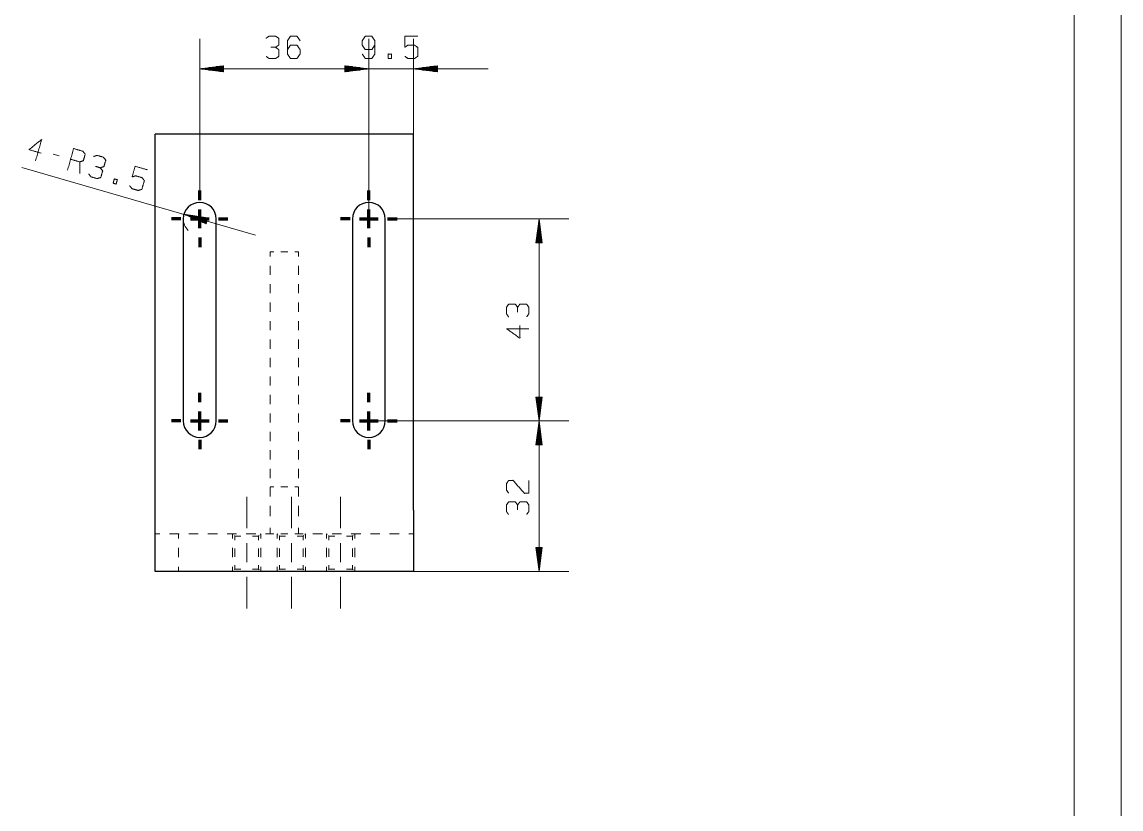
# Model space of a CAD drawing. Header units: millimetres. Extents: x 0 to 420, y 0 to 297.
# Drawn here: x 303 to 420, y 148.5 to 232.2 of the extents above; entities that cross this region are included whole.
import ezdxf

# ---------------------------------------------------------------- set-up
doc = ezdxf.new("R2010")
doc.units = ezdxf.units.MM
doc.layers.add('1', color=7, linetype='Continuous', true_color=0xffffff)

msp = doc.modelspace()

# ---------------------------------------------------------------- linework, layer by layer
at = {"layer": '1', "color": 132, "linetype": 'Continuous', "lineweight": 18}
for p, q in [((420, 0), (420, 297)), ((415, 5), (415, 292))]:
    msp.add_line(p, q, dxfattribs=at)
at = {"layer": '1', "color": 13, "linetype": 'Continuous', "lineweight": 18}
for p, q in [((321.94, 214.27), (321.94, 230.41)), ((339.94, 211.27), (339.94, 230.41)), ((339.94, 211.27), (339.94, 230.41)), ((344.69, 220.27), (344.69, 230.41)), ((324.48, 227.56), (321.94, 227.23)), ((321.94, 227.23), (324.48, 226.9)), ((339.94, 227.23), (321.94, 227.23)), ((324.48, 227.26), (322.14, 227.26)), ((324.48, 227.2), (322.14, 227.2)), ((324.48, 227.31), (322.52, 227.31)), ((324.48, 227.15), (322.52, 227.15)), ((324.48, 227.36), (322.91, 227.36)), ((324.48, 227.1), (322.91, 227.1)), ((324.48, 227.41), (323.29, 227.41)), ((324.48, 227.05), (323.29, 227.05)), ((324.48, 227.46), (323.68, 227.46)), ((324.48, 227), (323.68, 227)), ((324.48, 227.51), (324.07, 227.51)), ((324.48, 226.95), (324.07, 226.95)), ((324.48, 227.56), (324.45, 227.56)), ((324.48, 227.56), (324.45, 227.56)), ((324.48, 226.9), (324.48, 227.56)), ((332.01, 227.23), (352.63, 227.23)), ((337.4, 227.56), (337.44, 227.56)), ((337.4, 227.56), (337.44, 227.56)), ((337.4, 227.56), (337.4, 226.9)), ((339.94, 227.23), (337.4, 227.56)), ((337.4, 227.56), (337.44, 227.56)), ((337.4, 227.56), (337.44, 227.56)), ((337.4, 227.56), (337.4, 226.9)), ((339.94, 227.23), (337.4, 227.56)), ((337.4, 227.51), (337.82, 227.51)), ((337.4, 227.51), (337.82, 227.51)), ((337.4, 227.46), (338.21, 227.46)), ((337.4, 227.46), (338.21, 227.46)), ((337.4, 227.41), (338.59, 227.41)), ((337.4, 227.41), (338.59, 227.41)), ((337.4, 227.36), (338.98, 227.36)), ((337.4, 227.36), (338.98, 227.36)), ((337.4, 227.31), (339.37, 227.31)), ((337.4, 227.31), (339.37, 227.31)), ((337.4, 227.26), (339.75, 227.26)), ((337.4, 227.26), (339.75, 227.26)), ((337.4, 226.9), (339.94, 227.23)), ((337.4, 226.9), (339.94, 227.23)), ((337.4, 227.2), (339.75, 227.2)), ((337.4, 227.2), (339.75, 227.2)), ((337.4, 227.15), (339.37, 227.15)), ((337.4, 227.15), (339.37, 227.15)), ((337.4, 227.1), (338.98, 227.1)), ((337.4, 227.1), (338.98, 227.1)), ((337.4, 227.05), (338.59, 227.05)), ((337.4, 227.05), (338.59, 227.05)), ((337.4, 227), (338.21, 227)), ((337.4, 227), (338.21, 227)), ((337.4, 226.95), (337.82, 226.95)), ((337.4, 226.95), (337.82, 226.95)), ((347.23, 227.56), (344.69, 227.23)), ((344.69, 227.23), (347.23, 226.9)), ((347.23, 227.26), (344.89, 227.26)), ((347.23, 227.2), (344.89, 227.2)), ((347.23, 227.31), (345.27, 227.31)), ((347.23, 227.15), (345.27, 227.15)), ((347.23, 227.36), (345.66, 227.36)), ((347.23, 227.1), (345.66, 227.1)), ((347.23, 227.41), (346.04, 227.41)), ((347.23, 227.05), (346.04, 227.05)), ((347.23, 227.46), (346.43, 227.46)), ((347.23, 227), (346.43, 227)), ((347.23, 227.51), (346.82, 227.51)), ((347.23, 226.95), (346.82, 226.95)), ((347.23, 227.56), (347.2, 227.56)), ((347.23, 227.56), (347.2, 227.56)), ((347.23, 226.9), (347.23, 227.56)), ((324.48, 226.9), (324.45, 226.9)), ((324.48, 226.9), (324.45, 226.9)), ((337.4, 226.9), (337.44, 226.9)), ((337.4, 226.9), (337.44, 226.9)), ((337.4, 226.9), (337.44, 226.9)), ((337.4, 226.9), (337.44, 226.9)), ((347.23, 226.9), (347.2, 226.9)), ((347.23, 226.9), (347.2, 226.9)), ((327.89, 209.55), (303.02, 216.72)), ((322.8, 211.37), (320.26, 211.75)), ((320.26, 211.75), (322.61, 210.73)), ((322.7, 211.02), (320.44, 211.67)), ((322.71, 211.07), (320.46, 211.72)), ((322.68, 210.97), (320.8, 211.52)), ((322.72, 211.12), (320.84, 211.66)), ((322.67, 210.93), (321.15, 211.36)), ((322.74, 211.17), (321.22, 211.61)), ((322.65, 210.88), (321.51, 211.21)), ((322.75, 211.22), (321.61, 211.55)), ((322.64, 210.83), (321.87, 211.05)), ((322.77, 211.27), (321.99, 211.49)), ((322.63, 210.78), (322.22, 210.89)), ((322.78, 211.32), (322.38, 211.43)), ((322.61, 210.73), (322.58, 210.74)), ((322.61, 210.73), (322.58, 210.74)), ((322.61, 210.73), (322.8, 211.37)), ((322.79, 211.36), (322.76, 211.37)), ((322.79, 211.36), (322.76, 211.37)), ((342.94, 211.27), (361.24, 211.27)), ((358.06, 211.27), (357.73, 208.73)), ((357.99, 208.73), (357.99, 210.69)), ((358.04, 208.73), (358.04, 211.07)), ((358.4, 208.73), (358.06, 211.27)), ((358.06, 189.77), (358.06, 211.27)), ((358.09, 208.73), (358.09, 211.07)), ((358.14, 208.73), (358.14, 210.69)), ((357.83, 208.73), (357.83, 209.53)), ((357.88, 208.73), (357.88, 209.92)), ((357.94, 208.73), (357.94, 210.3)), ((358.19, 208.73), (358.19, 210.3)), ((358.24, 208.73), (358.24, 209.92)), ((358.29, 208.73), (358.29, 209.53)), ((357.73, 208.73), (357.73, 208.76)), ((357.73, 208.73), (357.73, 208.76)), ((357.73, 208.73), (358.4, 208.73)), ((357.78, 208.73), (357.78, 209.14)), ((358.34, 208.73), (358.34, 209.14)), ((358.39, 208.73), (358.39, 208.76)), ((358.39, 208.73), (358.39, 208.76)), ((357.73, 192.31), (357.73, 192.27)), ((357.73, 192.31), (357.73, 192.27)), ((357.73, 192.31), (358.06, 189.77)), ((358.4, 192.31), (357.73, 192.31)), ((357.78, 192.31), (357.78, 191.89)), ((357.83, 192.31), (357.83, 191.5)), ((357.88, 192.31), (357.88, 191.12)), ((357.94, 192.31), (357.94, 190.73)), ((357.99, 192.31), (357.99, 190.35)), ((358.04, 192.31), (358.04, 189.96)), ((358.06, 189.77), (358.4, 192.31)), ((358.09, 192.31), (358.09, 189.96)), ((358.14, 192.31), (358.14, 190.35)), ((358.19, 192.31), (358.19, 190.73)), ((358.24, 192.31), (358.24, 191.12)), ((358.29, 192.31), (358.29, 191.5)), ((358.34, 192.31), (358.34, 191.89)), ((358.39, 192.31), (358.39, 192.27)), ((358.39, 192.31), (358.39, 192.27)), ((339.94, 189.77), (361.24, 189.77)), ((342.94, 189.77), (361.24, 189.77)), ((358.06, 189.77), (357.73, 187.23)), ((358.04, 187.23), (358.04, 189.57)), ((358.4, 187.23), (358.06, 189.77)), ((358.06, 189.77), (358.06, 173.77)), ((358.09, 187.23), (358.09, 189.57)), ((357.88, 187.23), (357.88, 188.42)), ((357.94, 187.23), (357.94, 188.8)), ((357.99, 187.23), (357.99, 189.19)), ((358.14, 187.23), (358.14, 189.19)), ((358.19, 187.23), (358.19, 188.8)), ((358.24, 187.23), (358.24, 188.42)), ((357.73, 187.23), (357.73, 187.26)), ((357.73, 187.23), (357.73, 187.26)), ((357.73, 187.23), (358.4, 187.23)), ((357.78, 187.23), (357.78, 187.64)), ((357.83, 187.23), (357.83, 188.03)), ((358.29, 187.23), (358.29, 188.03)), ((358.34, 187.23), (358.34, 187.64)), ((358.39, 187.23), (358.39, 187.26)), ((358.39, 187.23), (358.39, 187.26)), ((357.73, 176.31), (357.73, 176.27)), ((357.73, 176.31), (357.73, 176.27)), ((357.73, 176.31), (358.06, 173.77)), ((358.4, 176.31), (357.73, 176.31)), ((357.78, 176.31), (357.78, 175.89)), ((357.83, 176.31), (357.83, 175.5)), ((357.88, 176.31), (357.88, 175.12)), ((357.94, 176.31), (357.94, 174.73)), ((357.99, 176.31), (357.99, 174.35)), ((358.04, 176.31), (358.04, 173.96)), ((358.06, 173.77), (358.4, 176.31)), ((358.09, 176.31), (358.09, 173.96)), ((358.14, 176.31), (358.14, 174.35)), ((358.19, 176.31), (358.19, 174.73)), ((358.24, 176.31), (358.24, 175.12)), ((358.29, 176.31), (358.29, 175.5)), ((358.34, 176.31), (358.34, 175.89)), ((358.39, 176.31), (358.39, 176.27)), ((358.39, 176.31), (358.39, 176.27)), ((344.69, 173.77), (361.24, 173.77))]:
    msp.add_line(p, q, dxfattribs=at)
at = {"layer": '1', "color": 30, "linetype": 'Continuous', "lineweight": 25}
for p, q in [((317.19, 180.27), (317.19, 220.27)), ((344.69, 220.27), (317.19, 220.27)), ((344.69, 180.27), (344.69, 220.27)), ((320.19, 211.27), (320.19, 189.77)), ((323.69, 189.77), (323.69, 211.27)), ((338.19, 211.27), (338.19, 189.77)), ((341.69, 189.77), (341.69, 211.27)), ((344.69, 173.77), (317.19, 173.77))]:
    msp.add_line(p, q, dxfattribs=at)
at = {"layer": '1', "color": 95, "linetype": 'Continuous', "lineweight": 18}
for p, q in [((306.98, 217.96), (306.33, 218.15)), ((309.16, 216.09), (309.17, 217.33))]:
    msp.add_line(p, q, dxfattribs=at)
at = {"layer": '1', "color": 252, "linetype": 'Continuous', "lineweight": 70}
for p, q in [((321.94, 213.27), (321.94, 214.27)), ((339.94, 213.27), (339.94, 214.27)), ((321.94, 210.27), (321.94, 212.27)), ((339.94, 210.27), (339.94, 212.27)), ((319.94, 211.27), (318.94, 211.27)), ((320.94, 211.27), (322.94, 211.27)), ((323.94, 211.27), (324.94, 211.27)), ((337.94, 211.27), (336.94, 211.27)), ((338.94, 211.27), (340.94, 211.27)), ((341.94, 211.27), (342.94, 211.27)), ((321.94, 209.27), (321.94, 208.27)), ((339.94, 209.27), (339.94, 208.27)), ((321.94, 191.77), (321.94, 192.77)), ((339.94, 191.77), (339.94, 192.77)), ((321.94, 188.77), (321.94, 190.77)), ((339.94, 188.77), (339.94, 190.77)), ((319.94, 189.77), (318.94, 189.77)), ((320.94, 189.77), (322.94, 189.77)), ((323.94, 189.77), (324.94, 189.77)), ((337.94, 189.77), (336.94, 189.77)), ((338.94, 189.77), (340.94, 189.77)), ((341.94, 189.77), (342.94, 189.77)), ((321.94, 187.77), (321.94, 186.77)), ((339.94, 187.77), (339.94, 186.77))]:
    msp.add_line(p, q, dxfattribs=at)
at = {"layer": '1', "color": 43, "linetype": 'Continuous', "lineweight": 18}
for p, q in [((329.82, 207.77), (329.44, 207.77)), ((329.44, 207.28), (329.44, 207.77)), ((331.32, 207.77), (330.57, 207.77)), ((332.44, 207.77), (332.07, 207.77)), ((332.44, 207.28), (332.44, 207.77)), ((329.44, 205.31), (329.44, 206.29)), ((332.44, 205.31), (332.44, 206.29)), ((329.44, 203.35), (329.44, 204.33)), ((332.44, 203.35), (332.44, 204.33)), ((329.44, 201.38), (329.44, 202.36)), ((332.44, 201.38), (332.44, 202.36)), ((329.44, 199.42), (329.44, 200.4)), ((332.44, 199.42), (332.44, 200.4)), ((329.44, 197.45), (329.44, 198.44)), ((332.44, 197.45), (332.44, 198.44)), ((329.44, 195.49), (329.44, 196.47)), ((332.44, 195.49), (332.44, 196.47)), ((329.44, 193.53), (329.44, 194.51)), ((332.44, 193.53), (332.44, 194.51)), ((329.44, 191.56), (329.44, 192.54)), ((332.44, 191.56), (332.44, 192.54)), ((329.44, 189.6), (329.44, 190.58)), ((332.44, 189.6), (332.44, 190.58)), ((329.44, 187.63), (329.44, 188.61)), ((332.44, 187.63), (332.44, 188.61)), ((329.44, 185.67), (329.44, 186.65)), ((332.44, 185.67), (332.44, 186.65)), ((329.44, 183.7), (329.44, 184.69)), ((332.44, 183.7), (332.44, 184.69)), ((329.82, 182.77), (329.44, 182.77)), ((329.44, 181.74), (329.44, 182.72)), ((331.32, 182.77), (330.57, 182.77)), ((332.44, 182.77), (332.07, 182.77)), ((332.44, 181.74), (332.44, 182.72)), ((329.44, 180.27), (329.44, 180.76)), ((329.44, 180.27), (329.44, 179.64)), ((332.44, 180.27), (332.44, 180.76)), ((332.44, 180.27), (332.44, 179.64)), ((317.19, 177.77), (317.7, 177.77)), ((318.73, 177.77), (319.75, 177.77)), ((319.69, 177.27), (319.69, 177.77)), ((320.77, 177.77), (321.79, 177.77)), ((322.81, 177.77), (323.83, 177.77)), ((324.85, 177.77), (325.87, 177.77)), ((325.44, 177.77), (325.44, 177.27)), ((325.44, 177.77), (325.51, 177.7)), ((325.63, 177.58), (325.69, 177.52)), ((325.69, 177.52), (325.69, 177.08)), ((326.89, 177.77), (327.91, 177.77)), ((328.19, 177.52), (328.26, 177.58)), ((328.19, 177.08), (328.19, 177.52)), ((328.38, 177.7), (328.44, 177.77)), ((328.44, 177.77), (328.44, 177.27)), ((328.93, 177.77), (329.44, 177.77)), ((329.82, 177.77), (329.44, 177.77)), ((330.19, 177.27), (330.19, 177.77)), ((330.19, 177.27), (330.19, 177.77)), ((330.19, 177.77), (330.26, 177.7)), ((330.38, 177.58), (330.44, 177.52)), ((330.44, 177.52), (330.44, 177.08)), ((331.32, 177.77), (330.57, 177.77)), ((332.44, 177.77), (332.07, 177.77)), ((332.44, 177.77), (332.95, 177.77)), ((332.94, 177.52), (333.01, 177.58)), ((332.94, 177.08), (332.94, 177.52)), ((333.13, 177.7), (333.19, 177.77)), ((333.19, 177.27), (333.19, 177.77)), ((333.19, 177.27), (333.19, 177.77)), ((333.98, 177.77), (335, 177.77)), ((335.44, 177.77), (335.44, 177.27)), ((335.44, 177.77), (335.51, 177.7)), ((335.63, 177.58), (335.69, 177.52)), ((335.69, 177.52), (335.69, 177.08)), ((336.02, 177.77), (337.04, 177.77)), ((338.06, 177.77), (339.08, 177.77)), ((338.19, 177.52), (338.26, 177.58)), ((338.19, 177.08), (338.19, 177.52)), ((338.38, 177.7), (338.44, 177.77)), ((338.44, 177.77), (338.44, 177.27)), ((340.1, 177.77), (341.12, 177.77)), ((342.14, 177.77), (343.16, 177.77)), ((344.18, 177.77), (344.69, 177.77)), ((319.69, 175.27), (319.69, 176.27)), ((325.44, 176.27), (325.44, 175.27)), ((325.69, 176.2), (325.69, 175.33)), ((328.19, 175.33), (328.19, 176.2)), ((328.44, 176.27), (328.44, 175.27)), ((330.19, 175.27), (330.19, 176.27)), ((330.19, 175.27), (330.19, 176.27)), ((330.44, 176.2), (330.44, 175.33)), ((332.94, 175.33), (332.94, 176.2)), ((333.19, 175.27), (333.19, 176.27)), ((333.19, 175.27), (333.19, 176.27)), ((335.44, 176.27), (335.44, 175.27)), ((335.69, 176.2), (335.69, 175.33)), ((338.19, 175.33), (338.19, 176.2)), ((338.44, 176.27), (338.44, 175.27)), ((325.69, 174.45), (325.69, 174.02)), ((328.19, 174.02), (328.19, 174.45)), ((330.44, 174.45), (330.44, 174.02)), ((332.94, 174.02), (332.94, 174.45)), ((335.69, 174.45), (335.69, 174.02)), ((338.19, 174.02), (338.19, 174.45)), ((319.69, 173.77), (319.69, 174.27)), ((325.44, 174.27), (325.44, 173.77)), ((325.51, 173.83), (325.44, 173.77)), ((325.69, 174.02), (325.63, 173.95)), ((328.26, 173.95), (328.19, 174.02)), ((328.44, 173.77), (328.38, 173.83)), ((328.44, 174.27), (328.44, 173.77)), ((330.19, 173.77), (330.19, 174.27)), ((330.19, 173.77), (330.19, 174.27)), ((330.26, 173.83), (330.19, 173.77)), ((330.44, 174.02), (330.38, 173.95)), ((333.01, 173.95), (332.94, 174.02)), ((333.19, 173.77), (333.13, 173.83)), ((333.19, 173.77), (333.19, 174.27)), ((333.19, 173.77), (333.19, 174.27)), ((335.44, 174.27), (335.44, 173.77)), ((335.51, 173.83), (335.44, 173.77)), ((335.69, 174.02), (335.63, 173.95)), ((338.26, 173.95), (338.19, 174.02)), ((338.44, 173.77), (338.38, 173.83)), ((338.44, 174.27), (338.44, 173.77))]:
    msp.add_line(p, q, dxfattribs=at)
at = {"layer": '1', "color": 252, "linetype": 'Continuous', "lineweight": 18}
for p, q in [((326.94, 176.77), (326.94, 174.76)), ((331.69, 174.76), (331.69, 176.77)), ((336.94, 176.77), (336.94, 174.76))]:
    msp.add_line(p, q, dxfattribs=at)
at = {"layer": '1', "color": 30, "linetype": 'Continuous', "lineweight": 25}
for centre, start, end in [((321.94, 211.27), 0, 180), ((339.94, 211.27), 0, 180), ((321.94, 189.77), 180, 0), ((339.94, 189.77), 180, 0)]:
    msp.add_arc(centre, 1.75, start, end, dxfattribs=at)
at = {"layer": '1', "color": 13, "linetype": 'Continuous', "lineweight": 18}
msp.add_arc((321.94, 211.27), 1.75, 180, 225.0626, dxfattribs=at)
at = {"layer": '1', "color": 95, "linetype": 'Continuous', "lineweight": 18}
for points, knots in [([(330.01, 229.52), (330.35, 229.75), (330.35, 230.47), (330.01, 230.7), (329.32, 230.7), (328.99, 230.47)], [0, 0, 0.153877, 0.429855, 0.583732, 0.846129, 1, 1]), ([(331.28, 229.27), (331.6, 229.75), (332.29, 229.75), (332.62, 229.27), (332.62, 228.8), (332.29, 228.32), (331.6, 228.32), (331.28, 228.8), (331.28, 230.22), (331.6, 230.7), (332.29, 230.7), (332.62, 230.22)], [0, 0, 0.076962, 0.16976, 0.248072, 0.312019, 0.390331, 0.483129, 0.560091, 0.751928, 0.82889, 0.921688, 1, 1]), ([(339.24, 228.8), (339.56, 228.32), (340.25, 228.32), (340.58, 228.8), (340.58, 230.22), (340.25, 230.7), (339.56, 230.7), (339.24, 230.22), (339.22, 229.75), (339.56, 229.27), (340.25, 229.27), (340.58, 229.75)], [0, 0, 0.076856, 0.169525, 0.247727, 0.439297, 0.517499, 0.610168, 0.687024, 0.750926, 0.829129, 0.921798, 1, 1]), ([(343.78, 228.55), (344.11, 228.32), (344.8, 228.32), (345.14, 228.55), (345.14, 229.5), (344.8, 229.75), (344.11, 229.75), (343.78, 229.52), (343.78, 230.7), (345.14, 230.7)], [0, 0, 0.062227, 0.168342, 0.230572, 0.376816, 0.441266, 0.547382, 0.609608, 0.79049, 1, 1]), ([(329, 228.55), (329.32, 228.32), (330.01, 228.32), (330.35, 228.55), (330.35, 229.27), (330.01, 229.52), (329.5, 229.52)], [0, 0, 0.124118, 0.343686, 0.472446, 0.703378, 0.836734, 1, 1]), ([(342.01, 228.32), (342.35, 228.32), (342.35, 228.8), (342.01, 228.8), (342.01, 228.32)], [0, 0, 0.207087, 0.5, 0.707087, 1, 1]), ([(305.05, 218.26), (303.76, 218.63), (305.12, 219.72), (304.46, 217.44)], [0, 0, 0.245869, 0.565295, 1, 1]), ([(307.87, 216.46), (308.52, 218.74), (309.49, 218.46), (309.75, 218.15), (309.55, 217.46), (309.17, 217.33), (308.2, 217.61)], [0, 0, 0.40095, 0.571034, 0.639276, 0.761673, 0.829916, 1, 1]), ([(311.35, 216.7), (311.74, 216.83), (311.94, 217.52), (311.68, 217.83), (311.02, 218.02), (310.63, 217.9)], [0, 0, 0.153879, 0.429856, 0.583728, 0.846121, 1, 1]), ([(310.12, 216.05), (310.36, 215.74), (311.02, 215.55), (311.41, 215.67), (311.61, 216.37), (311.35, 216.7), (310.86, 216.85)], [0, 0, 0.124121, 0.343688, 0.472445, 0.70338, 0.836736, 1, 1]), ([(314.47, 214.79), (314.74, 214.48), (315.4, 214.29), (315.78, 214.41), (316.05, 215.33), (315.79, 215.66), (315.13, 215.85), (314.74, 215.73), (315.07, 216.86), (316.38, 216.48)], [0, 0, 0.062227, 0.168343, 0.230573, 0.376816, 0.441265, 0.54738, 0.60961, 0.79049, 1, 1]), ([(312.72, 215.06), (313.04, 214.97), (313.17, 215.43), (312.85, 215.52), (312.72, 215.06)], [0, 0, 0.207096, 0.500004, 0.707088, 1, 1]), ([(355.77, 201.86), (355.54, 202.2), (354.82, 202.2), (354.59, 201.86), (354.59, 201.17), (354.82, 200.83)], [0, 0, 0.153877, 0.429858, 0.583726, 0.846125, 1, 1]), ([(356.74, 200.85), (356.97, 201.17), (356.97, 201.86), (356.74, 202.2), (356.02, 202.2), (355.77, 201.86), (355.77, 201.35)], [0, 0, 0.124127, 0.343694, 0.472453, 0.703384, 0.836734, 1, 1]), ([(356.02, 199.92), (356.02, 198.58), (354.59, 199.58), (356.97, 199.58)], [0, 0, 0.245869, 0.565294, 1, 1]), ([(354.82, 182.1), (354.59, 182.42), (354.59, 183.11), (354.82, 183.45), (355.29, 183.45), (356.49, 182.08), (356.97, 182.1), (356.97, 183.45)], [0, 0, 0.069689, 0.192974, 0.265269, 0.350224, 0.674739, 0.759753, 1, 1]), ([(355.77, 180.83), (355.54, 181.17), (354.82, 181.17), (354.59, 180.83), (354.59, 180.14), (354.82, 179.81)], [0, 0, 0.153881, 0.429858, 0.583731, 0.846127, 1, 1]), ([(356.74, 179.83), (356.97, 180.14), (356.97, 180.83), (356.74, 181.17), (356.02, 181.17), (355.77, 180.83), (355.77, 180.32)], [0, 0, 0.124121, 0.343687, 0.47245, 0.70338, 0.836735, 1, 1])]:
    msp.add_open_spline(points, degree=1, knots=knots, dxfattribs=at)
at = {"layer": '1', "color": 252, "linetype": 'Continuous', "lineweight": 18}
for points, knots in [([(326.94, 181.69), (326.94, 180.1), (326.94, 178.36)], [0, 0, 0.476126, 1, 1]), ([(331.69, 178.36), (331.69, 178.52), (331.69, 181.69)], [0, 0, 0.047749, 1, 1]), ([(336.94, 181.69), (336.94, 178.52), (336.94, 178.36)], [0, 0, 0.952251, 1, 1]), ([(326.94, 173.18), (326.94, 171.43), (326.94, 169.84)], [0, 0, 0.523873, 1, 1]), ([(331.69, 169.84), (331.69, 171.43), (331.69, 173.18)], [0, 0, 0.476127, 1, 1]), ([(336.94, 173.18), (336.94, 171.43), (336.94, 169.84)], [0, 0, 0.523873, 1, 1])]:
    msp.add_open_spline(points, degree=1, knots=knots, dxfattribs=at)
at = {"layer": '1', "color": 30, "linetype": 'Continuous', "lineweight": 25}
for points, knots in [([(317.19, 173.77), (317.19, 173.89), (317.19, 174.86), (317.19, 176.66), (317.19, 179), (317.19, 180.27)], [0, 0, 0.019214, 0.168532, 0.44443, 0.804911, 1, 1]), ([(344.69, 180.27), (344.69, 177.78), (344.69, 175.67), (344.69, 174.26), (344.69, 173.77)], [0, 0, 0.382682, 0.707105, 0.923878, 1, 1])]:
    msp.add_open_spline(points, degree=1, knots=knots, dxfattribs=at)
at = {"layer": '1', "color": 43, "linetype": 'Continuous', "lineweight": 18}
for points, knots in [([(329.44, 178.39), (329.44, 178.24), (329.44, 177.77)], [0, 0, 0.236043, 1, 1]), ([(332.44, 178.39), (332.44, 178.24), (332.44, 177.77)], [0, 0, 0.236043, 1, 1]), ([(325.69, 177.52), (325.82, 177.52), (326.32, 177.52)], [0, 0, 0.198042, 1, 1]), ([(327.57, 177.52), (327.72, 177.52), (328.19, 177.52)], [0, 0, 0.246982, 1, 1]), ([(330.44, 177.52), (330.57, 177.52), (331.07, 177.52)], [0, 0, 0.198075, 1, 1]), ([(332.32, 177.52), (332.47, 177.52), (332.94, 177.52)], [0, 0, 0.246957, 1, 1]), ([(335.69, 177.52), (335.82, 177.52), (336.32, 177.52)], [0, 0, 0.198069, 1, 1]), ([(337.57, 177.52), (337.72, 177.52), (338.19, 177.52)], [0, 0, 0.24699, 1, 1]), ([(326.32, 174.02), (326.16, 174.02), (325.69, 174.02)], [0, 0, 0.24699, 1, 1]), ([(328.19, 174.02), (328.07, 174.02), (327.57, 174.02)], [0, 0, 0.198069, 1, 1]), ([(331.07, 174.02), (330.91, 174.02), (330.44, 174.02)], [0, 0, 0.246957, 1, 1]), ([(332.94, 174.02), (332.82, 174.02), (332.32, 174.02)], [0, 0, 0.198075, 1, 1]), ([(336.32, 174.02), (336.16, 174.02), (335.69, 174.02)], [0, 0, 0.246982, 1, 1]), ([(338.19, 174.02), (338.07, 174.02), (337.57, 174.02)], [0, 0, 0.198042, 1, 1])]:
    msp.add_open_spline(points, degree=1, knots=knots, dxfattribs=at)

doc.saveas('drawing.dxf')
